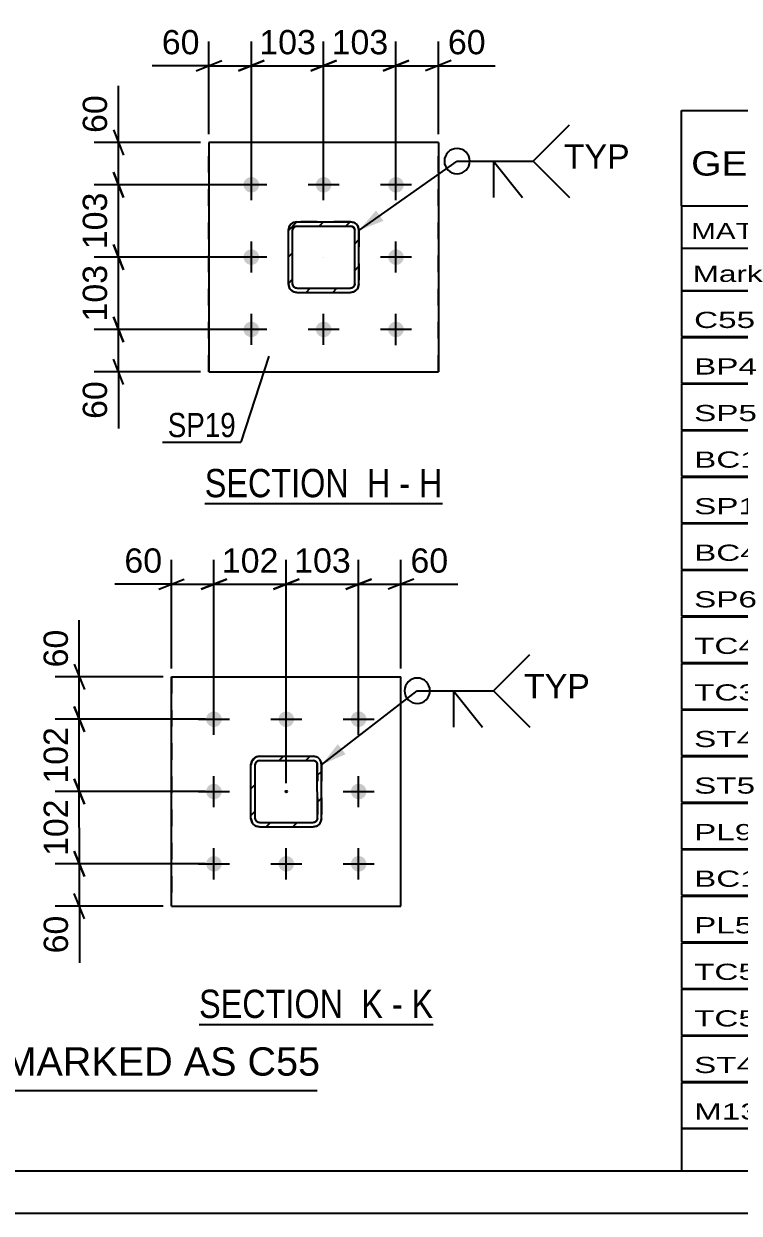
# Model space of a CAD drawing. Header units: millimetres. Extents: x -150 to 444, y -739 to 230.
# Drawn here: x 41.8 to 126.2, y -190.2 to -49.7 of the extents above; entities that cross this region are included whole.
import ezdxf

# ---------------------------------------------------------------- set-up
doc = ezdxf.new("R2010")
doc.units = ezdxf.units.MM
doc.linetypes.add('DXK_LINE_DOT2', pattern=[3.9198, 1.9599, -1.9599])
doc.linetypes.add('DXK_LINE_DOT3', pattern=[5.9187, 2.979, -0.9799, 0.9799, -0.9799])
doc.styles.add('Arial', font='ARIAL.TTF', dxfattribs={"height": 0.2})
doc.styles.add('Arial Narrow', font='ARIALN.TTF', dxfattribs={"height": 0.2})

# ---------------------------------------------------------------- blocks, each defined once
blk = doc.blocks.new('Unknown-284930291-1134')
at = {"color": 5, "linetype": 'Continuous'}
for p, q in [((-144.6, -185.21), (439.4, -185.21)), ((-149.6, -190.21), (444.4, -190.21))]:
    blk.add_line(p, q, dxfattribs=at)
blk = doc.blocks.new('Unknown-284930291-16 - 1248')
at = {"color": 6, "linetype": 'Continuous'}
blk.add_line((63.12, -106.39), (91.19, -106.39), dxfattribs=at)
at = {"color": 0, "linetype": 'Continuous'}
for points in [[(81.23, -105.64), (81.23, -102.14), (63.12, -102.14), (63.12, -105.64)], [(85.05, -105.64), (85.05, -102.14), (82.28, -102.14), (82.28, -105.64)], [(87.37, -105.64), (87.37, -102.14), (86.1, -102.14), (86.1, -105.64)], [(91.19, -105.64), (91.19, -102.14), (88.42, -102.14), (88.42, -105.64)]]:
    blk.add_wipeout(points, dxfattribs=at)
at = {"color": 7, "linetype": 'Continuous', "style": 'Arial Narrow'}
for s, p in [('SECTION ', (63.12, -105.64)), ('H', (82.28, -105.64)), ('H', (88.42, -105.64)), ('-', (86.1, -105.64))]:
    blk.add_text(s, height=3.34, dxfattribs=at).set_placement(p)
blk = doc.blocks.new('Unknown-284930291-21 - 7480')
at = {"color": 6, "linetype": 'Continuous'}
blk.add_line((62.45, -167.9), (90.09, -167.9), dxfattribs=at)
at = {"color": 0, "linetype": 'Continuous'}
for points in [[(80.56, -167.15), (80.56, -163.65), (62.45, -163.65), (62.45, -167.15)], [(84.16, -167.15), (84.16, -163.65), (81.61, -163.65), (81.61, -167.15)], [(86.49, -167.15), (86.49, -163.65), (85.21, -163.65), (85.21, -167.15)], [(90.09, -167.15), (90.09, -163.65), (87.54, -163.65), (87.54, -167.15)]]:
    blk.add_wipeout(points, dxfattribs=at)
at = {"color": 7, "linetype": 'Continuous', "style": 'Arial Narrow'}
for s, p in [('SECTION ', (62.45, -167.15)), ('K', (81.61, -167.15)), ('K', (87.54, -167.15)), ('-', (85.21, -167.15))]:
    blk.add_text(s, height=3.34, dxfattribs=at).set_placement(p)
blk = doc.blocks.new('Part-284930291-1268 - 1248')
at = {"color": 2, "linetype": 'Continuous'}
for p, q in [((90.7, -63.74), (63.62, -63.74)), ((63.62, -63.74), (63.62, -90.82)), ((90.7, -63.74), (90.7, -63.74)), ((90.7, -63.74), (90.7, -90.82)), ((63.62, -90.82), (90.7, -90.82)), ((90.7, -90.82), (90.7, -90.82))]:
    blk.add_line(p, q, dxfattribs=at)
at = {"color": 7, "linetype": 'DXK_LINE_DOT2'}
for p, q in [((63.62, -90.82), (63.62, -63.74)), ((90.7, -90.82), (90.7, -63.74)), ((90.7, -63.74), (90.7, -63.74)), ((90.7, -90.82), (90.7, -90.82))]:
    blk.add_line(p, q, dxfattribs=at)
blk = doc.blocks.new('Part-284930291-1278 - 1248')
at = {"linetype": 'Continuous'}
h = blk.add_hatch(dxfattribs=at)
h.set_pattern_fill('', scale=0.7, style=0, pattern_type=0)
h.set_pattern_definition([(45, (73.994, -73.1125), (-1.57154, 1.57154), [])])
h.paths.add_polyline_path([(80.33, -73.11), (73.99, -73.11), (73.61, -73.19), (73.29, -73.41), (73.07, -73.73), (72.99, -74.11), (72.99, -80.45), (73.07, -80.83), (73.29, -81.15), (73.61, -81.37), (73.99, -81.45), (80.33, -81.45), (80.71, -81.37), (81.03, -81.15), (81.25, -80.83), (81.33, -80.45), (81.33, -74.11), (81.25, -73.73), (81.03, -73.41), (80.71, -73.19)])
h.paths.add_polyline_path([(80.79, -73.92), (80.83, -74.11), (80.83, -80.45), (80.79, -80.64), (80.68, -80.8), (80.52, -80.91), (80.33, -80.95), (73.99, -80.95), (73.8, -80.91), (73.64, -80.8), (73.53, -80.64), (73.49, -80.45), (73.49, -74.11), (73.53, -73.92), (73.64, -73.76), (73.8, -73.65), (73.99, -73.61), (80.33, -73.61), (80.52, -73.65), (80.68, -73.76)])
at = {"color": 7, "linetype": 'DXK_LINE_DOT2'}
for p, q in [((72.99, -74.11), (73.07, -73.73)), ((72.99, -80.45), (72.99, -74.11)), ((73.53, -73.92), (73.49, -74.11)), ((73.49, -80.45), (73.49, -74.11)), ((73.64, -73.76), (73.53, -73.92)), ((73.61, -73.19), (73.99, -73.11)), ((73.8, -73.65), (73.64, -73.76)), ((73.99, -73.61), (73.8, -73.65)), ((80.33, -73.11), (73.99, -73.11)), ((73.99, -73.61), (80.33, -73.61)), ((80.33, -73.11), (80.71, -73.19)), ((80.52, -73.65), (80.33, -73.61)), ((80.68, -73.76), (80.52, -73.65)), ((80.79, -73.92), (80.68, -73.76)), ((80.83, -74.11), (80.79, -73.92)), ((80.83, -80.45), (80.83, -74.11)), ((81.25, -73.73), (81.25, -73.73)), ((81.25, -73.73), (81.33, -74.11)), ((81.33, -74.11), (81.33, -80.45)), ((73.07, -80.83), (72.99, -80.45)), ((73.49, -80.45), (73.53, -80.64)), ((73.53, -80.64), (73.64, -80.8)), ((73.99, -81.45), (73.61, -81.37)), ((73.64, -80.8), (73.8, -80.91)), ((73.8, -80.91), (73.99, -80.95)), ((73.99, -80.95), (80.33, -80.95)), ((73.99, -81.45), (80.33, -81.45)), ((80.33, -80.95), (80.52, -80.91)), ((80.71, -81.37), (80.33, -81.45)), ((80.52, -80.91), (80.68, -80.8)), ((80.68, -80.8), (80.79, -80.64)), ((80.79, -80.64), (80.83, -80.45)), ((81.33, -80.45), (81.25, -80.83)), ((81.33, -80.45), (81.33, -80.45))]:
    blk.add_line(p, q, dxfattribs=at)
at = {"color": 2, "linetype": 'Continuous'}
for p, q in [((73.07, -73.73), (72.99, -74.11)), ((72.99, -74.11), (72.99, -74.11)), ((72.99, -80.45), (72.99, -74.11)), ((73.49, -74.11), (73.53, -73.92)), ((73.49, -74.11), (73.49, -74.11)), ((73.49, -80.45), (73.49, -74.11)), ((73.53, -73.92), (73.64, -73.76)), ((73.99, -73.11), (73.61, -73.19)), ((73.64, -73.76), (73.8, -73.65)), ((73.8, -73.65), (73.99, -73.61)), ((73.99, -73.11), (73.99, -73.11)), ((73.99, -73.11), (80.33, -73.11)), ((73.99, -73.61), (73.99, -73.61)), ((73.99, -73.61), (80.33, -73.61)), ((80.33, -73.11), (80.33, -73.11)), ((80.71, -73.19), (80.33, -73.11)), ((80.33, -73.61), (80.33, -73.61)), ((80.33, -73.61), (80.52, -73.65)), ((80.52, -73.65), (80.68, -73.76)), ((80.68, -73.76), (80.79, -73.92)), ((80.79, -73.92), (80.83, -74.11)), ((80.83, -74.11), (80.83, -74.11)), ((80.83, -80.45), (80.83, -74.11)), ((81.33, -74.11), (81.25, -73.73)), ((81.33, -74.11), (81.33, -74.11)), ((81.33, -80.45), (81.33, -74.11)), ((72.99, -80.45), (72.99, -80.45)), ((72.99, -80.45), (73.07, -80.83)), ((73.49, -80.45), (73.49, -80.45)), ((73.53, -80.64), (73.49, -80.45)), ((73.64, -80.8), (73.53, -80.64)), ((73.61, -81.37), (73.99, -81.45)), ((73.8, -80.91), (73.64, -80.8)), ((73.99, -80.95), (73.8, -80.91)), ((73.99, -80.95), (73.99, -80.95)), ((73.99, -80.95), (80.33, -80.95)), ((73.99, -81.45), (73.99, -81.45)), ((73.99, -81.45), (80.33, -81.45)), ((80.52, -80.91), (80.33, -80.95)), ((80.33, -80.95), (80.33, -80.95)), ((80.33, -81.45), (80.71, -81.37)), ((80.33, -81.45), (80.33, -81.45)), ((80.68, -80.8), (80.52, -80.91)), ((80.79, -80.64), (80.68, -80.8)), ((80.83, -80.45), (80.79, -80.64)), ((80.83, -80.45), (80.83, -80.45)), ((81.25, -80.83), (81.33, -80.45)), ((81.33, -80.45), (81.33, -80.45))]:
    blk.add_line(p, q, dxfattribs=at)
at = {"color": 7, "linetype": 'DXK_LINE_DOT3'}
blk.add_line((77.16, -77.28), (77.16, -77.28), dxfattribs=at)
at = {"color": 7, "linetype": 'DXK_LINE_DOT2'}
for centre, start, end in [((73.99, -74.11), 112.4901, 157.4901), ((80.33, -74.11), 22.4901, 67.4901), ((73.99, -80.45), 202.4901, 247.4901), ((80.33, -80.45), 292.4901, 337.4901)]:
    blk.add_arc(centre, 1, start, end, dxfattribs=at)
at = {"color": 2, "linetype": 'Continuous'}
for centre, start, end in [((73.99, -74.11), 112.4901, 157.4901), ((80.33, -74.11), 22.4901, 67.4901), ((73.99, -80.45), 202.4901, 247.4901), ((80.33, -80.45), 292.4901, 337.4901)]:
    blk.add_arc(centre, 1, start, end, dxfattribs=at)
blk = doc.blocks.new('Bolt-284930291-1298 - 1248')
at = {"linetype": 'Continuous'}
for points in [[(69.54, -68.74), (69.52, -68.93), (69.46, -69.11), (69.36, -69.28), (69.23, -69.42), (69.08, -69.53), (68.9, -69.61), (68.72, -69.65), (68.52, -69.65), (68.34, -69.61), (68.16, -69.53), (68.01, -69.42), (67.88, -69.27), (67.78, -69.11), (67.72, -68.93), (67.7, -68.74), (67.72, -68.55), (67.78, -68.36), (67.88, -68.2), (68.01, -68.05), (68.16, -67.94), (68.34, -67.86), (68.53, -67.82), (68.72, -67.82), (68.9, -67.86), (69.08, -67.94), (69.23, -68.06), (69.36, -68.2), (69.46, -68.36), (69.52, -68.55)], [(78.08, -68.74), (78.06, -68.93), (78, -69.11), (77.9, -69.28), (77.78, -69.42), (77.62, -69.53), (77.44, -69.61), (77.26, -69.65), (77.07, -69.65), (76.88, -69.61), (76.7, -69.53), (76.55, -69.42), (76.42, -69.28), (76.32, -69.11), (76.27, -68.93), (76.25, -68.74), (76.27, -68.55), (76.32, -68.36), (76.42, -68.2), (76.55, -68.06), (76.7, -67.94), (76.88, -67.87), (77.07, -67.83), (77.26, -67.83), (77.45, -67.87), (77.62, -67.94), (77.78, -68.06), (77.9, -68.2), (78, -68.37), (78.06, -68.55)], [(86.62, -68.74), (86.6, -68.93), (86.54, -69.11), (86.45, -69.28), (86.32, -69.42), (86.16, -69.53), (85.99, -69.61), (85.8, -69.65), (85.61, -69.65), (85.42, -69.61), (85.24, -69.53), (85.09, -69.42), (84.96, -69.28), (84.87, -69.11), (84.81, -68.93), (84.79, -68.74), (84.81, -68.55), (84.87, -68.37), (84.96, -68.2), (85.09, -68.06), (85.25, -67.95), (85.42, -67.87), (85.61, -67.83), (85.8, -67.83), (85.99, -67.87), (86.16, -67.95), (86.32, -68.06), (86.45, -68.2), (86.54, -68.37), (86.6, -68.55)], [(69.54, -77.28), (69.52, -77.47), (69.46, -77.65), (69.36, -77.82), (69.23, -77.96), (69.08, -78.07), (68.9, -78.15), (68.71, -78.19), (68.52, -78.19), (68.34, -78.15), (68.16, -78.07), (68.01, -77.96), (67.88, -77.82), (67.78, -77.65), (67.72, -77.47), (67.7, -77.28), (67.72, -77.09), (67.78, -76.9), (67.88, -76.74), (68.01, -76.6), (68.16, -76.48), (68.34, -76.41), (68.52, -76.37), (68.72, -76.37), (68.9, -76.41), (69.08, -76.48), (69.23, -76.6), (69.36, -76.74), (69.46, -76.91), (69.52, -77.09)], [(86.62, -77.28), (86.6, -77.47), (86.54, -77.65), (86.44, -77.82), (86.32, -77.96), (86.16, -78.08), (85.98, -78.15), (85.8, -78.19), (85.61, -78.19), (85.42, -78.15), (85.24, -78.07), (85.09, -77.96), (84.96, -77.82), (84.86, -77.65), (84.81, -77.47), (84.79, -77.28), (84.81, -77.09), (84.87, -76.91), (84.96, -76.74), (85.09, -76.6), (85.24, -76.49), (85.42, -76.41), (85.61, -76.37), (85.8, -76.37), (85.99, -76.41), (86.16, -76.49), (86.32, -76.6), (86.44, -76.74), (86.54, -76.91), (86.6, -77.09)], [(69.53, -85.82), (69.51, -86.01), (69.45, -86.19), (69.36, -86.36), (69.23, -86.5), (69.08, -86.61), (68.9, -86.69), (68.71, -86.73), (68.52, -86.73), (68.33, -86.69), (68.16, -86.61), (68, -86.5), (67.88, -86.36), (67.78, -86.19), (67.72, -86.01), (67.7, -85.82), (67.72, -85.63), (67.78, -85.45), (67.88, -85.28), (68, -85.14), (68.16, -85.03), (68.33, -84.95), (68.52, -84.91), (68.71, -84.91), (68.9, -84.95), (69.08, -85.03), (69.23, -85.14), (69.36, -85.28), (69.46, -85.45), (69.51, -85.63)], [(78.08, -85.82), (78.06, -86.01), (78, -86.19), (77.9, -86.36), (77.77, -86.5), (77.62, -86.62), (77.44, -86.69), (77.25, -86.73), (77.06, -86.73), (76.88, -86.69), (76.7, -86.61), (76.55, -86.5), (76.42, -86.36), (76.32, -86.19), (76.26, -86.01), (76.24, -85.82), (76.26, -85.63), (76.32, -85.45), (76.42, -85.28), (76.55, -85.14), (76.7, -85.03), (76.88, -84.95), (77.06, -84.91), (77.26, -84.91), (77.44, -84.95), (77.62, -85.03), (77.77, -85.14), (77.9, -85.28), (78, -85.45), (78.06, -85.63)], [(86.62, -85.82), (86.6, -86.01), (86.54, -86.2), (86.44, -86.36), (86.31, -86.5), (86.16, -86.62), (85.98, -86.69), (85.8, -86.73), (85.6, -86.73), (85.42, -86.69), (85.24, -86.62), (85.09, -86.5), (84.96, -86.36), (84.86, -86.2), (84.8, -86.01), (84.78, -85.82), (84.8, -85.63), (84.86, -85.45), (84.96, -85.28), (85.09, -85.14), (85.24, -85.03), (85.42, -84.95), (85.61, -84.91), (85.8, -84.91), (85.98, -84.95), (86.16, -85.03), (86.31, -85.14), (86.44, -85.28), (86.54, -85.45), (86.6, -85.63)]]:
    blk.add_hatch(color=1, dxfattribs=at).paths.add_polyline_path(points)
at = {"color": 1, "linetype": 'Continuous'}
for p, q in [((68.62, -70.57), (68.62, -66.9)), ((77.16, -70.57), (77.16, -66.9)), ((85.7, -70.57), (85.7, -66.91)), ((70.45, -68.74), (66.79, -68.74)), ((79, -68.74), (75.33, -68.74)), ((87.54, -68.74), (83.87, -68.74)), ((68.62, -79.11), (68.62, -75.44)), ((85.7, -79.11), (85.7, -75.45)), ((70.45, -77.28), (66.79, -77.28)), ((87.54, -77.28), (83.87, -77.28)), ((68.62, -87.65), (68.62, -83.99)), ((77.16, -87.65), (77.16, -83.99)), ((85.7, -87.66), (85.7, -83.99)), ((70.45, -85.82), (66.78, -85.82)), ((78.99, -85.82), (75.33, -85.82)), ((87.53, -85.82), (83.87, -85.82))]:
    blk.add_line(p, q, dxfattribs=at)
blk = doc.blocks.new('Part-284930291-7498 - 7480')
at = {"color": 2, "linetype": 'Continuous'}
for p, q in [((59.2, -126.86), (59.2, -126.86)), ((59.21, -153.95), (59.2, -126.86)), ((59.2, -126.86), (86.29, -126.86)), ((86.29, -126.86), (86.29, -126.86)), ((86.29, -153.94), (86.29, -126.86)), ((59.21, -153.95), (86.29, -153.94)), ((59.21, -153.95), (59.21, -153.95)), ((86.29, -153.94), (86.29, -153.94))]:
    blk.add_line(p, q, dxfattribs=at)
at = {"color": 7, "linetype": 'DXK_LINE_DOT2'}
for p, q in [((59.2, -126.86), (59.21, -153.95)), ((59.2, -126.86), (86.29, -126.86)), ((86.29, -153.94), (86.29, -126.86)), ((59.21, -153.95), (86.29, -153.94))]:
    blk.add_line(p, q, dxfattribs=at)
blk = doc.blocks.new('Part-284930291-7484 - 7480')
at = {"linetype": 'Continuous'}
h = blk.add_hatch(dxfattribs=at)
h.set_pattern_fill('', scale=0.7, style=0, pattern_type=0)
h.set_pattern_definition([(45, (69.198, -136.3117), (-1.57154, 1.57154), [])])
h.paths.add_polyline_path([(69.58, -136.24), (69.2, -136.31), (68.87, -136.53), (68.66, -136.85), (68.58, -137.24), (68.58, -143.57), (68.66, -143.95), (68.88, -144.28), (69.2, -144.49), (69.58, -144.57), (75.92, -144.57), (76.3, -144.49), (76.62, -144.27), (76.84, -143.95), (76.92, -143.57), (76.91, -137.23), (76.84, -136.85), (76.62, -136.53), (76.3, -136.31), (75.91, -136.23)])
h.paths.add_polyline_path([(75.91, -136.73), (76.11, -136.77), (76.27, -136.88), (76.38, -137.04), (76.41, -137.23), (76.42, -143.57), (76.38, -143.76), (76.27, -143.92), (76.11, -144.03), (75.92, -144.07), (69.58, -144.07), (69.39, -144.03), (69.23, -143.92), (69.12, -143.76), (69.08, -143.57), (69.08, -137.24), (69.12, -137.04), (69.23, -136.88), (69.39, -136.77), (69.58, -136.74)])
blk.add_hatch(color=246, dxfattribs=at).paths.add_polyline_path([(72.75, -140.5, -1), (72.75, -140.3, -1)])
at = {"color": 7, "linetype": 'DXK_LINE_DOT2'}
for p, q in [((69.2, -136.31), (69.58, -136.24)), ((69.58, -136.24), (75.91, -136.23)), ((75.91, -136.23), (76.3, -136.31)), ((68.58, -137.24), (68.66, -136.85)), ((68.58, -143.57), (68.58, -137.24)), ((69.12, -137.04), (69.08, -137.24)), ((69.08, -143.57), (69.08, -137.24)), ((69.23, -136.88), (69.12, -137.04)), ((69.39, -136.77), (69.23, -136.88)), ((69.58, -136.74), (69.39, -136.77)), ((69.58, -136.74), (75.91, -136.73)), ((76.11, -136.77), (75.91, -136.73)), ((76.27, -136.88), (76.11, -136.77)), ((76.38, -137.04), (76.27, -136.88)), ((76.41, -137.23), (76.38, -137.04)), ((76.41, -137.23), (76.42, -143.57)), ((76.84, -136.85), (76.91, -137.23)), ((76.91, -137.23), (76.92, -143.57)), ((68.66, -143.95), (68.58, -143.57)), ((69.08, -143.57), (69.12, -143.76)), ((69.12, -143.76), (69.23, -143.92)), ((69.58, -144.57), (69.2, -144.49)), ((69.23, -143.92), (69.39, -144.03)), ((69.39, -144.03), (69.58, -144.07)), ((69.58, -144.07), (75.92, -144.07)), ((69.58, -144.57), (75.92, -144.57)), ((75.92, -144.07), (76.11, -144.03)), ((76.3, -144.49), (75.92, -144.57)), ((76.11, -144.03), (76.27, -143.92)), ((76.27, -143.92), (76.38, -143.76)), ((76.3, -144.49), (76.3, -144.49)), ((76.38, -143.76), (76.42, -143.57)), ((76.92, -143.57), (76.84, -143.95)), ((76.92, -143.57), (76.92, -143.57))]:
    blk.add_line(p, q, dxfattribs=at)
at = {"color": 2, "linetype": 'Continuous'}
for p, q in [((69.58, -136.24), (69.2, -136.31)), ((69.58, -136.24), (75.91, -136.23)), ((69.58, -136.24), (69.58, -136.24)), ((75.91, -136.23), (75.91, -136.23)), ((76.3, -136.31), (75.91, -136.23)), ((68.66, -136.85), (68.58, -137.24)), ((68.58, -137.24), (68.58, -137.24)), ((68.58, -143.57), (68.58, -137.24)), ((69.08, -137.24), (69.12, -137.04)), ((69.08, -137.24), (69.08, -137.24)), ((69.08, -143.57), (69.08, -137.24)), ((69.12, -137.04), (69.23, -136.88)), ((69.23, -136.88), (69.39, -136.77)), ((69.39, -136.77), (69.58, -136.74)), ((69.58, -136.74), (75.91, -136.73)), ((69.58, -136.74), (69.58, -136.74)), ((75.91, -136.73), (75.91, -136.73)), ((75.91, -136.73), (76.11, -136.77)), ((76.11, -136.77), (76.27, -136.88)), ((76.27, -136.88), (76.38, -137.04)), ((76.38, -137.04), (76.41, -137.23)), ((76.41, -137.23), (76.41, -137.23)), ((76.42, -143.57), (76.41, -137.23)), ((76.91, -137.23), (76.84, -136.85)), ((76.91, -137.23), (76.91, -137.23)), ((76.92, -143.57), (76.91, -137.23)), ((68.58, -143.57), (68.58, -143.57)), ((68.58, -143.57), (68.66, -143.95)), ((69.08, -143.57), (69.08, -143.57)), ((69.12, -143.76), (69.08, -143.57)), ((69.23, -143.92), (69.12, -143.76)), ((69.2, -144.49), (69.58, -144.57)), ((69.39, -144.03), (69.23, -143.92)), ((69.58, -144.07), (69.39, -144.03)), ((69.58, -144.07), (69.58, -144.07)), ((69.58, -144.07), (75.92, -144.07)), ((69.58, -144.57), (69.58, -144.57)), ((69.58, -144.57), (75.92, -144.57)), ((76.11, -144.03), (75.92, -144.07)), ((75.92, -144.07), (75.92, -144.07)), ((75.92, -144.57), (76.3, -144.49)), ((75.92, -144.57), (75.92, -144.57)), ((76.27, -143.92), (76.11, -144.03)), ((76.38, -143.76), (76.27, -143.92)), ((76.42, -143.57), (76.38, -143.76)), ((76.42, -143.57), (76.42, -143.57)), ((76.84, -143.95), (76.92, -143.57)), ((76.92, -143.57), (76.92, -143.57))]:
    blk.add_line(p, q, dxfattribs=at)
at = {"color": 7, "linetype": 'DXK_LINE_DOT3'}
blk.add_line((72.75, -140.4), (72.75, -140.4), dxfattribs=at)
at = {"color": 246, "linetype": 'DXK_LINE_DOT2'}
blk.add_line((72.75, -140.4), (72.75, -140.4), dxfattribs=at)
at = {"color": 246, "linetype": 'Continuous'}
blk.add_circle((72.75, -140.4), 0.1, dxfattribs=at)
at = {"color": 7, "linetype": 'DXK_LINE_DOT2'}
for centre, start, end in [((69.58, -137.24), 112.5099, 157.5099), ((75.91, -137.23), 22.5099, 67.5099), ((69.58, -143.57), 202.5099, 247.5099), ((75.92, -143.57), 292.5099, 337.5099)]:
    blk.add_arc(centre, 1, start, end, dxfattribs=at)
at = {"color": 2, "linetype": 'Continuous'}
for centre, start, end in [((69.58, -137.24), 112.5099, 157.5099), ((75.91, -137.23), 22.5099, 67.5099), ((69.58, -143.57), 202.5099, 247.5099), ((75.92, -143.57), 292.5099, 337.5099)]:
    blk.add_arc(centre, 1, start, end, dxfattribs=at)
blk = doc.blocks.new('Bolt-284930291-7539 - 7480')
at = {"linetype": 'Continuous'}
for points in [[(65, -132.32), (64.89, -132.47), (64.75, -132.6), (64.58, -132.7), (64.4, -132.76), (64.21, -132.78), (64.02, -132.76), (63.84, -132.7), (63.67, -132.61), (63.53, -132.48), (63.41, -132.32), (63.33, -132.15), (63.29, -131.96), (63.29, -131.77), (63.33, -131.58), (63.41, -131.41), (63.52, -131.25), (63.66, -131.12), (63.83, -131.03), (64.01, -130.97), (64.2, -130.95), (64.39, -130.96), (64.57, -131.02), (64.74, -131.12), (64.88, -131.24), (65, -131.4), (65.08, -131.57), (65.12, -131.76), (65.12, -131.95), (65.08, -132.14)], [(73.54, -132.31), (73.43, -132.47), (73.29, -132.6), (73.12, -132.7), (72.94, -132.76), (72.75, -132.78), (72.56, -132.76), (72.38, -132.7), (72.21, -132.6), (72.07, -132.48), (71.96, -132.32), (71.88, -132.15), (71.84, -131.96), (71.83, -131.77), (71.87, -131.58), (71.95, -131.41), (72.06, -131.25), (72.2, -131.12), (72.37, -131.02), (72.55, -130.96), (72.74, -130.94), (72.93, -130.96), (73.12, -131.02), (73.28, -131.12), (73.43, -131.24), (73.54, -131.4), (73.62, -131.57), (73.66, -131.76), (73.66, -131.95), (73.62, -132.14)], [(82.08, -132.31), (81.97, -132.47), (81.83, -132.6), (81.67, -132.69), (81.48, -132.75), (81.29, -132.78), (81.1, -132.76), (80.92, -132.7), (80.75, -132.6), (80.61, -132.48), (80.5, -132.32), (80.42, -132.15), (80.38, -131.96), (80.38, -131.77), (80.42, -131.58), (80.49, -131.4), (80.6, -131.25), (80.75, -131.12), (80.91, -131.02), (81.09, -130.96), (81.28, -130.94), (81.47, -130.96), (81.66, -131.02), (81.82, -131.11), (81.97, -131.24), (82.08, -131.4), (82.16, -131.57), (82.2, -131.76), (82.2, -131.95), (82.16, -132.14)], [(65, -140.86), (64.89, -141.01), (64.75, -141.14), (64.58, -141.24), (64.4, -141.3), (64.21, -141.32), (64.02, -141.3), (63.84, -141.24), (63.67, -141.15), (63.53, -141.02), (63.42, -140.87), (63.34, -140.69), (63.3, -140.5), (63.29, -140.31), (63.33, -140.12), (63.41, -139.95), (63.52, -139.79), (63.66, -139.66), (63.83, -139.57), (64.01, -139.51), (64.2, -139.49), (64.39, -139.51), (64.58, -139.56), (64.74, -139.66), (64.88, -139.79), (65, -139.94), (65.08, -140.12), (65.12, -140.3), (65.12, -140.49), (65.08, -140.68)], [(82.09, -140.85), (81.97, -141.01), (81.83, -141.14), (81.67, -141.24), (81.49, -141.3), (81.29, -141.32), (81.1, -141.3), (80.92, -141.24), (80.76, -141.14), (80.61, -141.02), (80.5, -140.86), (80.42, -140.69), (80.38, -140.5), (80.38, -140.31), (80.42, -140.12), (80.49, -139.95), (80.61, -139.79), (80.75, -139.66), (80.91, -139.56), (81.09, -139.5), (81.29, -139.48), (81.48, -139.5), (81.66, -139.56), (81.83, -139.66), (81.97, -139.78), (82.08, -139.94), (82.16, -140.11), (82.2, -140.3), (82.2, -140.49), (82.16, -140.68)], [(65, -149.4), (64.89, -149.55), (64.75, -149.68), (64.59, -149.78), (64.4, -149.84), (64.21, -149.86), (64.02, -149.84), (63.84, -149.78), (63.67, -149.69), (63.53, -149.56), (63.42, -149.41), (63.34, -149.23), (63.3, -149.05), (63.3, -148.85), (63.33, -148.67), (63.41, -148.49), (63.52, -148.34), (63.67, -148.21), (63.83, -148.11), (64.01, -148.05), (64.2, -148.03), (64.39, -148.05), (64.58, -148.11), (64.74, -148.2), (64.89, -148.33), (65, -148.48), (65.08, -148.66), (65.12, -148.84), (65.12, -149.04), (65.08, -149.22)], [(73.55, -149.4), (73.43, -149.55), (73.29, -149.68), (73.13, -149.78), (72.95, -149.84), (72.75, -149.86), (72.56, -149.84), (72.38, -149.78), (72.21, -149.69), (72.07, -149.56), (71.96, -149.41), (71.88, -149.23), (71.84, -149.04), (71.84, -148.85), (71.88, -148.66), (71.95, -148.49), (72.07, -148.33), (72.21, -148.2), (72.37, -148.11), (72.55, -148.05), (72.75, -148.03), (72.94, -148.05), (73.12, -148.1), (73.28, -148.2), (73.43, -148.33), (73.54, -148.48), (73.62, -148.66), (73.66, -148.84), (73.66, -149.03), (73.62, -149.22)], [(82.09, -149.4), (81.98, -149.55), (81.83, -149.68), (81.67, -149.78), (81.49, -149.84), (81.3, -149.86), (81.11, -149.84), (80.92, -149.78), (80.76, -149.69), (80.61, -149.56), (80.5, -149.4), (80.42, -149.23), (80.38, -149.04), (80.38, -148.85), (80.42, -148.66), (80.5, -148.49), (80.61, -148.33), (80.75, -148.2), (80.91, -148.11), (81.1, -148.05), (81.29, -148.03), (81.48, -148.04), (81.66, -148.1), (81.83, -148.2), (81.97, -148.33), (82.08, -148.48), (82.16, -148.65), (82.2, -148.84), (82.2, -149.03), (82.16, -149.22)]]:
    blk.add_hatch(color=1, dxfattribs=at).paths.add_polyline_path(points)
at = {"color": 1, "linetype": 'Continuous'}
for p, q in [((64.21, -133.7), (64.21, -130.03)), ((72.75, -133.69), (72.75, -130.03)), ((81.29, -133.69), (81.29, -130.03)), ((62.37, -131.86), (66.04, -131.86)), ((70.91, -131.86), (74.58, -131.86)), ((79.46, -131.86), (83.12, -131.86)), ((64.21, -142.24), (64.21, -138.57)), ((81.29, -142.23), (81.29, -138.57)), ((62.37, -140.4), (66.04, -140.4)), ((79.46, -140.4), (83.12, -140.4)), ((64.21, -150.78), (64.21, -147.11)), ((72.75, -150.78), (72.75, -147.11)), ((81.29, -150.78), (81.29, -147.11)), ((62.38, -148.95), (66.04, -148.94)), ((70.92, -148.94), (74.58, -148.94)), ((79.46, -148.94), (83.13, -148.94))]:
    blk.add_line(p, q, dxfattribs=at)
blk = doc.blocks.new('StraightDimension-284930291-9028 - 1248')
at = {"color": 7, "linetype": 'Continuous'}
for p, q in [((68.62, -67.74), (68.62, -51.82)), ((77.16, -67.74), (77.16, -51.82)), ((67.12, -55.27), (70.12, -54.07)), ((68.62, -54.67), (77.16, -54.67)), ((78.66, -54.07), (75.66, -55.27))]:
    blk.add_line(p, q, dxfattribs=at)
at = {"color": 0}
blk.add_wipeout([(76.83, -53.92), (76.83, -49.72), (68.96, -49.72), (68.96, -53.92)], dxfattribs=at)
at = {"color": 3, "style": 'Arial'}
blk.add_text('103', height=2.865, dxfattribs=at).set_placement((69.56, -53.32))
blk = doc.blocks.new('StraightDimension-284930291-9026 - 1248')
at = {"color": 7, "linetype": 'Continuous'}
for p, q in [((85.7, -67.74), (85.7, -51.82)), ((90.7, -62.74), (90.7, -51.82)), ((84.2, -55.27), (87.2, -54.07)), ((85.7, -54.67), (90.7, -54.67)), ((92.2, -54.07), (89.2, -55.27)), ((90.7, -54.67), (97.4, -54.67)), ((90.7, -54.67), (97.4, -54.67))]:
    blk.add_line(p, q, dxfattribs=at)
at = {"color": 0}
blk.add_wipeout([(96.88, -53.92), (96.88, -49.72), (91.23, -49.72), (91.23, -53.92)], dxfattribs=at)
at = {"color": 3, "style": 'Arial'}
blk.add_text('60', height=2.865, dxfattribs=at).set_placement((91.83, -53.32))
blk = doc.blocks.new('StraightDimension-284930291-9027 - 1248')
at = {"color": 7, "linetype": 'Continuous'}
for p, q in [((77.16, -67.74), (77.16, -51.82)), ((85.7, -67.74), (85.7, -51.82)), ((75.66, -55.27), (78.66, -54.07)), ((77.16, -54.67), (85.7, -54.67)), ((87.2, -54.07), (84.2, -55.27))]:
    blk.add_line(p, q, dxfattribs=at)
at = {"color": 0}
blk.add_wipeout([(85.37, -53.92), (85.37, -49.72), (77.5, -49.72), (77.5, -53.92)], dxfattribs=at)
at = {"color": 3, "style": 'Arial'}
blk.add_text('103', height=2.865, dxfattribs=at).set_placement((78.1, -53.32))
blk = doc.blocks.new('StraightDimension-284930291-9029 - 1248')
at = {"color": 7, "linetype": 'Continuous'}
for p, q in [((63.62, -62.74), (63.62, -51.82)), ((68.62, -67.74), (68.62, -51.82)), ((63.62, -54.67), (56.92, -54.67)), ((63.62, -54.67), (56.92, -54.67)), ((62.12, -55.27), (65.12, -54.07)), ((63.62, -54.67), (68.62, -54.67)), ((70.12, -54.07), (67.12, -55.27))]:
    blk.add_line(p, q, dxfattribs=at)
at = {"color": 0}
blk.add_wipeout([(63.1, -53.92), (63.1, -49.72), (57.45, -49.72), (57.45, -53.92)], dxfattribs=at)
at = {"color": 3, "style": 'Arial'}
blk.add_text('60', height=2.865, dxfattribs=at).set_placement((58.05, -53.32))
blk = doc.blocks.new('StraightDimension-284930291-9067 - 1248')
at = {"color": 7, "linetype": 'Continuous'}
for p, q in [((52.93, -63.74), (52.93, -57.04)), ((52.93, -63.74), (52.93, -57.04)), ((52.33, -62.24), (53.53, -65.24)), ((62.62, -63.74), (50.08, -63.74)), ((52.93, -68.74), (52.93, -63.74)), ((53.53, -70.24), (52.33, -67.24)), ((67.62, -68.74), (50.08, -68.74))]:
    blk.add_line(p, q, dxfattribs=at)
at = {"color": 0}
blk.add_wipeout([(52.18, -57.56), (47.98, -57.56), (47.98, -63.21), (52.18, -63.21)], dxfattribs=at)
at = {"color": 3, "style": 'Arial'}
blk.add_text('60', height=2.865, rotation=90.0002, dxfattribs=at).set_placement((51.58, -62.61))
blk = doc.blocks.new('StraightDimension-284930291-9068 - 1248')
at = {"color": 7, "linetype": 'Continuous'}
for p, q in [((52.33, -67.24), (53.53, -70.24)), ((67.62, -68.74), (50.08, -68.74)), ((52.93, -77.28), (52.93, -68.74)), ((53.53, -78.78), (52.33, -75.78)), ((67.62, -77.28), (50.08, -77.28))]:
    blk.add_line(p, q, dxfattribs=at)
at = {"color": 0}
blk.add_wipeout([(52.18, -69.07), (47.98, -69.07), (47.98, -76.94), (52.18, -76.94)], dxfattribs=at)
at = {"color": 3, "style": 'Arial'}
blk.add_text('103', height=2.865, rotation=90.0002, dxfattribs=at).set_placement((51.58, -76.34))
blk = doc.blocks.new('StraightDimension-284930291-9069 - 1248')
at = {"color": 7, "linetype": 'Continuous'}
for p, q in [((52.33, -75.78), (53.53, -78.78)), ((67.62, -77.28), (50.08, -77.28)), ((52.93, -85.82), (52.93, -77.28)), ((53.53, -87.32), (52.33, -84.32)), ((67.62, -85.82), (50.08, -85.82))]:
    blk.add_line(p, q, dxfattribs=at)
at = {"color": 0}
blk.add_wipeout([(52.18, -77.61), (47.98, -77.61), (47.98, -85.48), (52.18, -85.48)], dxfattribs=at)
at = {"color": 3, "style": 'Arial'}
blk.add_text('103', height=2.865, rotation=90.0002, dxfattribs=at).set_placement((51.58, -84.88))
blk = doc.blocks.new('StraightDimension-284930291-9070 - 1248')
at = {"color": 7, "linetype": 'Continuous'}
for p, q in [((52.33, -84.32), (53.53, -87.32)), ((67.62, -85.82), (50.08, -85.82)), ((52.93, -90.82), (52.93, -85.82)), ((53.53, -92.32), (52.33, -89.32)), ((62.62, -90.82), (50.08, -90.82)), ((52.93, -90.82), (52.93, -97.52)), ((52.93, -90.82), (52.93, -97.52))]:
    blk.add_line(p, q, dxfattribs=at)
at = {"color": 0}
blk.add_wipeout([(52.18, -91.34), (47.98, -91.34), (47.98, -96.99), (52.18, -96.99)], dxfattribs=at)
at = {"color": 3, "style": 'Arial'}
blk.add_text('60', height=2.865, rotation=90.0002, dxfattribs=at).set_placement((51.58, -96.39))
blk = doc.blocks.new('StraightDimension-284930291-12053 - 7480')
at = {"color": 7, "linetype": 'Continuous'}
for p, q in [((47.71, -138.91), (48.91, -141.91)), ((63.21, -140.4), (45.46, -140.41)), ((48.32, -148.95), (48.31, -140.41)), ((48.92, -150.45), (47.72, -147.45)), ((63.21, -148.95), (45.47, -148.95))]:
    blk.add_line(p, q, dxfattribs=at)
at = {"color": 0}
blk.add_wipeout([(47.56, -140.74), (43.36, -140.74), (43.37, -148.61), (47.57, -148.61)], dxfattribs=at)
at = {"color": 3, "style": 'Arial'}
blk.add_text('102', height=2.865, rotation=90.0117, dxfattribs=at).set_placement((46.97, -148.01))
blk = doc.blocks.new('StraightDimension-284930291-10807 - 7480')
at = {"color": 7, "linetype": 'Continuous'}
for p, q in [((47.72, -147.45), (48.92, -150.45)), ((63.21, -148.95), (45.47, -148.95)), ((48.32, -153.95), (48.32, -148.95)), ((48.92, -155.45), (47.72, -152.45)), ((58.21, -153.95), (45.47, -153.95)), ((48.32, -153.95), (48.32, -160.65)), ((48.32, -153.95), (48.32, -160.65))]:
    blk.add_line(p, q, dxfattribs=at)
at = {"color": 0}
blk.add_wipeout([(47.57, -154.47), (43.37, -154.47), (43.37, -160.12), (47.57, -160.12)], dxfattribs=at)
at = {"color": 3, "style": 'Arial'}
blk.add_text('60', height=2.865, rotation=90.0117, dxfattribs=at).set_placement((46.97, -159.52))
blk = doc.blocks.new('StraightDimension-284930291-9281 - 7480')
at = {"color": 7, "linetype": 'Continuous'}
for p, q in [((81.29, -130.86), (81.29, -113.05)), ((86.29, -125.86), (86.29, -113.05)), ((79.79, -116.5), (82.79, -115.3)), ((81.29, -115.9), (86.29, -115.9)), ((87.79, -115.3), (84.79, -116.5)), ((86.29, -115.9), (92.99, -115.9)), ((86.29, -115.9), (92.99, -115.9))]:
    blk.add_line(p, q, dxfattribs=at)
at = {"color": 0}
blk.add_wipeout([(92.46, -115.15), (92.46, -110.95), (86.81, -110.95), (86.81, -115.15)], dxfattribs=at)
at = {"color": 3, "style": 'Arial'}
blk.add_text('60', height=2.865, dxfattribs=at).set_placement((87.41, -114.55))
blk = doc.blocks.new('StraightDimension-284930291-9282 - 7480')
at = {"color": 7, "linetype": 'Continuous'}
for p, q in [((72.75, -139.4), (72.75, -113.05)), ((81.29, -130.86), (81.29, -113.05)), ((71.25, -116.5), (74.25, -115.3)), ((72.75, -115.9), (81.29, -115.9)), ((82.79, -115.3), (79.79, -116.5))]:
    blk.add_line(p, q, dxfattribs=at)
at = {"color": 0}
blk.add_wipeout([(80.95, -115.15), (80.95, -110.95), (73.08, -110.95), (73.08, -115.15)], dxfattribs=at)
at = {"color": 3, "style": 'Arial'}
blk.add_text('103', height=2.865, dxfattribs=at).set_placement((73.68, -114.55))
blk = doc.blocks.new('StraightDimension-284930291-9283 - 7480')
at = {"color": 7, "linetype": 'Continuous'}
for p, q in [((64.21, -130.86), (64.21, -113.05)), ((72.75, -139.4), (72.75, -113.05)), ((62.71, -116.5), (65.71, -115.3)), ((64.21, -115.9), (72.75, -115.9)), ((74.25, -115.3), (71.25, -116.5))]:
    blk.add_line(p, q, dxfattribs=at)
at = {"color": 0}
blk.add_wipeout([(72.41, -115.15), (72.41, -110.95), (64.54, -110.95), (64.54, -115.15)], dxfattribs=at)
at = {"color": 3, "style": 'Arial'}
blk.add_text('102', height=2.865, dxfattribs=at).set_placement((65.14, -114.55))
blk = doc.blocks.new('StraightDimension-284930291-9284 - 7480')
at = {"color": 7, "linetype": 'Continuous'}
for p, q in [((59.2, -125.86), (59.2, -113.05)), ((64.21, -130.86), (64.21, -113.05)), ((59.2, -115.9), (52.51, -115.9)), ((59.2, -115.9), (52.51, -115.9)), ((57.7, -116.5), (60.7, -115.3)), ((59.2, -115.9), (64.21, -115.9)), ((65.71, -115.3), (62.71, -116.5))]:
    blk.add_line(p, q, dxfattribs=at)
at = {"color": 0}
blk.add_wipeout([(58.68, -115.15), (58.68, -110.95), (53.03, -110.95), (53.03, -115.15)], dxfattribs=at)
at = {"color": 3, "style": 'Arial'}
blk.add_text('60', height=2.865, dxfattribs=at).set_placement((53.63, -114.55))
blk = doc.blocks.new('StraightDimension-284930291-10806 - 7480')
at = {"color": 7, "linetype": 'Continuous'}
for p, q in [((48.31, -126.86), (48.31, -120.17)), ((48.31, -126.86), (48.31, -120.17)), ((47.71, -125.36), (48.91, -128.36)), ((58.2, -126.86), (45.46, -126.86)), ((48.31, -131.86), (48.31, -126.86)), ((48.91, -133.36), (47.71, -130.36)), ((63.21, -131.86), (45.46, -131.86))]:
    blk.add_line(p, q, dxfattribs=at)
at = {"color": 0}
blk.add_wipeout([(47.56, -120.69), (43.36, -120.69), (43.36, -126.34), (47.56, -126.34)], dxfattribs=at)
at = {"color": 3, "style": 'Arial'}
blk.add_text('60', height=2.865, rotation=90.0117, dxfattribs=at).set_placement((46.96, -125.74))
blk = doc.blocks.new('StraightDimension-284930291-12055 - 7480')
at = {"color": 7, "linetype": 'Continuous'}
for p, q in [((47.71, -130.36), (48.91, -133.36)), ((63.21, -131.86), (45.46, -131.86)), ((48.31, -140.41), (48.31, -131.86)), ((48.91, -141.91), (47.71, -138.91)), ((63.21, -140.4), (45.46, -140.41))]:
    blk.add_line(p, q, dxfattribs=at)
at = {"color": 0}
blk.add_wipeout([(47.56, -132.2), (43.36, -132.2), (43.36, -140.07), (47.56, -140.07)], dxfattribs=at)
at = {"color": 3, "style": 'Arial'}
blk.add_text('102', height=2.865, rotation=90.0117, dxfattribs=at).set_placement((46.96, -139.47))
blk = doc.blocks.new('Unknown-284930291-12631')
at = {"color": 7, "linetype": 'Continuous'}
for p, q in [((119.4, -59.96), (279.4, -59.96)), ((119.4, -71.21), (119.4, -59.96)), ((119.4, -71.21), (279.4, -71.21)), ((119.4, -71.21), (119.4, -76.21)), ((119.4, -76.21), (279.4, -76.21)), ((119.4, -76.21), (119.4, -81.21)), ((119.4, -81.21), (279.4, -81.21)), ((119.4, -81.26), (119.4, -86.66)), ((119.4, -81.26), (279.4, -81.26)), ((119.4, -86.66), (279.4, -86.66)), ((119.4, -86.76), (119.4, -92.16)), ((119.4, -86.76), (279.4, -86.76)), ((119.4, -92.16), (279.4, -92.16)), ((119.4, -92.26), (119.4, -97.66)), ((119.4, -92.26), (279.4, -92.26)), ((119.4, -97.66), (279.4, -97.66)), ((119.4, -97.76), (119.4, -103.16)), ((119.4, -97.76), (279.4, -97.76)), ((119.4, -103.16), (279.4, -103.16)), ((119.4, -103.26), (119.4, -108.66)), ((119.4, -103.26), (279.4, -103.26)), ((119.4, -108.66), (279.4, -108.66)), ((119.4, -108.76), (119.4, -114.16)), ((119.4, -108.76), (279.4, -108.76)), ((119.4, -114.16), (279.4, -114.16)), ((119.4, -114.26), (119.4, -119.66)), ((119.4, -114.26), (279.4, -114.26)), ((119.4, -119.66), (279.4, -119.66)), ((119.4, -119.76), (119.4, -125.16)), ((119.4, -119.76), (279.4, -119.76)), ((119.4, -125.16), (279.4, -125.16)), ((119.4, -125.26), (119.4, -130.66)), ((119.4, -125.26), (279.4, -125.26)), ((119.4, -130.66), (279.4, -130.66)), ((119.4, -130.76), (119.4, -136.16)), ((119.4, -130.76), (279.4, -130.76)), ((119.4, -136.16), (279.4, -136.16)), ((119.4, -136.26), (119.4, -141.66)), ((119.4, -136.26), (279.4, -136.26)), ((119.4, -141.66), (279.4, -141.66)), ((119.4, -141.76), (119.4, -147.16)), ((119.4, -141.76), (279.4, -141.76)), ((119.4, -147.16), (279.4, -147.16)), ((119.4, -147.26), (119.4, -152.66)), ((119.4, -147.26), (279.4, -147.26)), ((119.4, -152.66), (279.4, -152.66)), ((119.4, -152.76), (119.4, -158.16)), ((119.4, -152.76), (279.4, -152.76)), ((119.4, -158.16), (279.4, -158.16)), ((119.4, -158.26), (119.4, -163.66)), ((119.4, -158.26), (279.4, -158.26)), ((119.4, -163.66), (279.4, -163.66)), ((119.4, -163.76), (119.4, -169.16)), ((119.4, -163.76), (279.4, -163.76)), ((119.4, -169.16), (279.4, -169.16)), ((119.4, -169.26), (119.4, -174.66)), ((119.4, -169.26), (279.4, -169.26)), ((119.4, -174.66), (279.4, -174.66)), ((119.4, -174.76), (119.4, -180.16)), ((119.4, -174.76), (279.4, -174.76)), ((119.4, -180.16), (279.4, -180.16)), ((119.4, -180.21), (279.4, -180.21)), ((119.4, -180.21), (119.4, -185.21)), ((119.4, -185.21), (279.4, -185.21))]:
    blk.add_line(p, q, dxfattribs=at)
at = {"color": 7, "style": 'Arial Narrow'}
for s, height, width, p in [('GENERAL NOTES & WELD DETAILS :', 2.8633, 1.4, (120.55, -67.65)), ("MATERIAL LIST FOR ASSEMBLY MK'D", 1.9089, 1.6, (120.55, -75.15)), ('Mark', 1.909, 1.7, (120.73, -80.21))]:
    blk.add_text(s, height=height, dxfattribs=dict(at, width=width)).set_placement(p)
at = {"color": 7, "linetype": 'Continuous', "style": 'Arial Narrow', "width": 1.794707}
for s, p in [('C55', (120.9, -85.65)), ('BP4', (120.9, -91.15)), ('SP5', (120.9, -96.65)), ('BC17', (120.9, -102.15)), ('SP19', (120.9, -107.65)), ('BC435', (120.9, -113.15)), ('SP6', (120.9, -118.65)), ('TC423', (120.9, -124.15)), ('TC348', (120.9, -129.65)), ('ST44', (120.9, -135.15)), ('ST5', (120.9, -140.65)), ('PL92', (120.9, -146.15)), ('BC164', (120.9, -151.65)), ('PL581', (120.9, -157.15)), ('TC503', (120.9, -162.65)), ('TC573', (120.9, -168.15)), ('ST45', (120.9, -173.65)), ('M1362', (120.9, -179.15))]:
    blk.add_text(s, height=1.909, dxfattribs=at).set_placement(p)
blk = doc.blocks.new('Unknown-284930291-12632')
at = {"color": 7, "linetype": 'Continuous'}
blk.add_line((6.4, -175.71), (76.4, -175.71), dxfattribs=at)
at = {"color": 7, "style": 'Arial'}
blk.add_text('ONE-COLUMN MARKED AS C55', height=3.3428, dxfattribs=at).set_placement((6.16, -173.96))
blk = doc.blocks.new('Mark-284930291-1263 - 1248')
at = {"color": 0}
blk.add_wipeout([(66.79, -98.54), (66.79, -95.54), (58.75, -95.54), (58.75, -98.54)], dxfattribs=at)
blk.add_wipeout([(66.79, -98.54), (66.79, -95.54), (58.75, -95.54), (58.75, -98.54)], dxfattribs=at)
at = {"color": 30, "linetype": 'Continuous'}
for p in [(70.68, -88.96), (58.15, -99.14)]:
    blk.add_line(p, (67.39, -99.14), dxfattribs=at)
at = {"color": 3, "style": 'Arial Narrow'}
blk.add_text('SP19', height=2.863, dxfattribs=at).set_placement((58.75, -98.54))
blk = doc.blocks.new('WeldMark-284930291-9184 - 1248')
at = {"linetype": 'Continuous'}
blk.add_hatch(color=30, dxfattribs=at).paths.add_polyline_path([(84.21, -73), (81.33, -74.12), (83.35, -71.77)])
at = {"color": 30, "linetype": 'Continuous'}
for p, q in [((81.33, -74.12), (92.91, -65.94)), ((92.91, -65.94), (101.91, -65.94))]:
    blk.add_line(p, q, dxfattribs=at)
at = {"color": 3, "linetype": 'Continuous'}
for q in [(100.63, -70.23), (97.2, -70.23)]:
    blk.add_line((97.2, -65.94), q, dxfattribs=at)
for start, end in [(90, 270), (270, 90)]:
    blk.add_arc((92.91, -65.94), 1.5, start, end, dxfattribs=at)
at = {"color": 0, "linetype": 'Continuous'}
blk.add_wipeout([(113.29, -66.84), (113.29, -63.84), (105.51, -63.84), (105.51, -66.84)], dxfattribs=at)
blk.add_wipeout([(113.29, -66.84), (113.29, -63.84), (105.51, -63.84), (105.51, -66.84)], dxfattribs=at)
at = {"color": 3, "linetype": 'Continuous'}
for q in [(106.2, -61.66), (106.2, -70.23)]:
    blk.add_line((101.91, -65.94), q, dxfattribs=at)
at = {"color": 3, "linetype": 'Continuous', "style": 'Arial'}
blk.add_text('TYP', height=2.865, dxfattribs=at).set_placement((105.51, -66.84))
blk = doc.blocks.new('WeldMark-284930291-9319 - 7480')
at = {"linetype": 'Continuous'}
blk.add_hatch(color=30, dxfattribs=at).paths.add_polyline_path([(79.75, -135.99), (76.91, -137.24), (78.83, -134.81)])
at = {"color": 30, "linetype": 'Continuous'}
for p, q in [((76.91, -137.24), (88.21, -128.5)), ((88.21, -128.5), (97.21, -128.5))]:
    blk.add_line(p, q, dxfattribs=at)
at = {"color": 3, "linetype": 'Continuous'}
for q in [(95.92, -132.79), (92.49, -132.79)]:
    blk.add_line((92.49, -128.5), q, dxfattribs=at)
for start, end in [(90, 270), (270, 90)]:
    blk.add_arc((88.21, -128.5), 1.5, start, end, dxfattribs=at)
at = {"color": 0, "linetype": 'Continuous'}
blk.add_wipeout([(108.58, -129.4), (108.58, -126.4), (100.81, -126.4), (100.81, -129.4)], dxfattribs=at)
blk.add_wipeout([(108.58, -129.4), (108.58, -126.4), (100.81, -126.4), (100.81, -129.4)], dxfattribs=at)
at = {"color": 3, "linetype": 'Continuous'}
for q in [(101.49, -124.22), (101.49, -132.79)]:
    blk.add_line((97.21, -128.5), q, dxfattribs=at)
at = {"color": 3, "linetype": 'Continuous', "style": 'Arial'}
blk.add_text('TYP', height=2.865, dxfattribs=at).set_placement((100.81, -129.4))

msp = doc.modelspace()

# ---------------------------------------------------------------- block references
for name in ['Unknown-284930291-1134', 'Unknown-284930291-12631', 'Part-284930291-1268 - 1248', 'Bolt-284930291-1298 - 1248', 'Part-284930291-1278 - 1248', 'Part-284930291-7498 - 7480', 'Bolt-284930291-7539 - 7480', 'Part-284930291-7484 - 7480', 'Unknown-284930291-12632']:
    msp.add_blockref(name, (0, 0))

# ---------------------------------------------------------------- next in the draw order: block references
for name in ['StraightDimension-284930291-9028 - 1248', 'StraightDimension-284930291-9026 - 1248', 'Unknown-284930291-16 - 1248', 'StraightDimension-284930291-9281 - 7480', 'StraightDimension-284930291-12053 - 7480', 'Unknown-284930291-21 - 7480']:
    msp.add_blockref(name, (0, 0))

# ---------------------------------------------------------------- next in the draw order: block references
for name in ['StraightDimension-284930291-9029 - 1248', 'StraightDimension-284930291-9027 - 1248', 'StraightDimension-284930291-9282 - 7480', 'StraightDimension-284930291-10807 - 7480']:
    msp.add_blockref(name, (0, 0))

# ---------------------------------------------------------------- next in the draw order: block references
for name in ['StraightDimension-284930291-9067 - 1248', 'WeldMark-284930291-9184 - 1248', 'StraightDimension-284930291-9283 - 7480', 'WeldMark-284930291-9319 - 7480']:
    msp.add_blockref(name, (0, 0))

# ---------------------------------------------------------------- next in the draw order: block references
for name in ['StraightDimension-284930291-9068 - 1248', 'StraightDimension-284930291-9284 - 7480']:
    msp.add_blockref(name, (0, 0))

# ---------------------------------------------------------------- next in the draw order: block references
for name in ['StraightDimension-284930291-9069 - 1248', 'StraightDimension-284930291-10806 - 7480']:
    msp.add_blockref(name, (0, 0))

# ---------------------------------------------------------------- next in the draw order: block references
for name in ['StraightDimension-284930291-9070 - 1248', 'StraightDimension-284930291-12055 - 7480']:
    msp.add_blockref(name, (0, 0))

# ---------------------------------------------------------------- next in the draw order: block references
msp.add_blockref('Mark-284930291-1263 - 1248', (0, 0))

doc.saveas('drawing.dxf')
